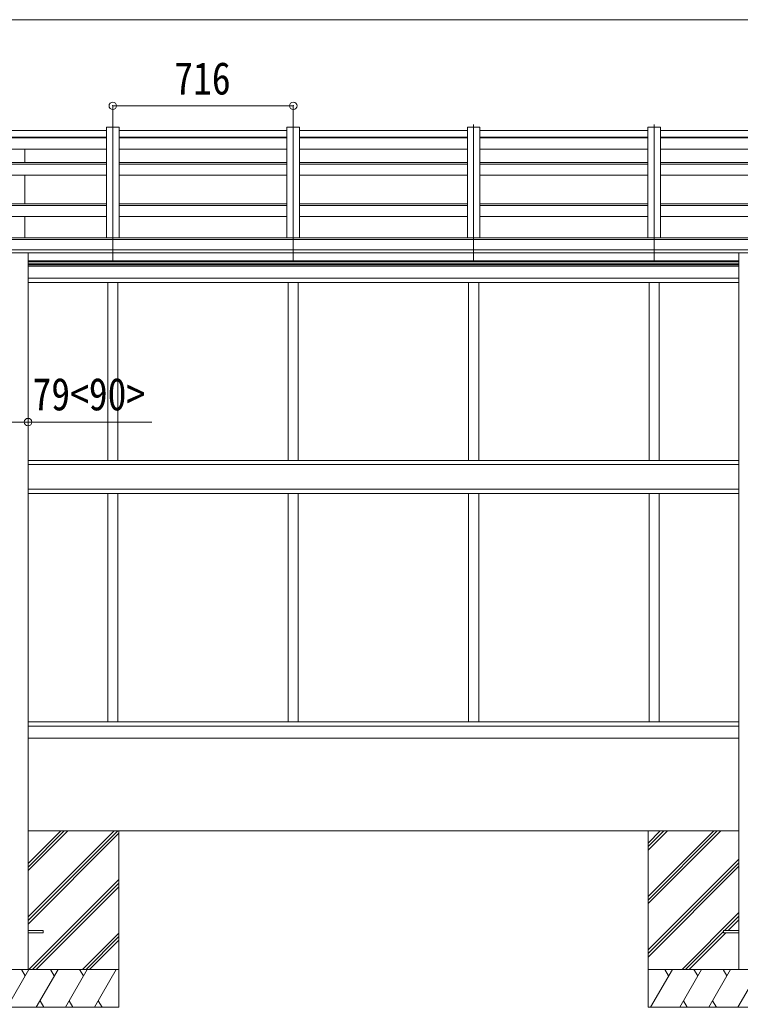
# Model space of a CAD drawing. Units: millimetres at full size, sheet at 1:30; details may follow other scales. Extents: x -8385 to 8479, y -5853 to 5787.
# Drawn here: x 2461 to 5320, y -1561 to 2356 of the extents above; entities that cross this region are included whole.
import ezdxf
from ezdxf.enums import TextEntityAlignment as Align

# ---------------------------------------------------------------- set-up
doc = ezdxf.new("R2010")
doc.units = ezdxf.units.MM
doc.header["$LTSCALE"] = 30
doc.header["$PDMODE"] = 32
doc.header["$PDSIZE"] = 30
for name, color, linetype, lineweight in [('0-0_0', 7, 'Continuous', 9), ('0-1_本体', 4, 'Continuous', 9), ('0-2_部品', 7, 'Continuous', 9), ('0-8_PARTS2', 2, 'Continuous', 9), ('0-A_寸法', 6, 'Continuous', 9), ('1-1_GLASS', 4, 'Continuous', 9)]:
    doc.layers.add(name, color=color, linetype=linetype, lineweight=lineweight)
doc.styles.add('ＭＳ ゴシック', font='')
doc.styles.get('ＭＳ ゴシック').set_extended_font_data('MS Gothic')

msp = doc.modelspace()

# ---------------------------------------------------------------- linework, layer by layer
at = {"layer": '0-0_0'}
for p, q in [((2493.77, -861.11), (5314.77, -861.11)), ((2493.77, -1202.84), (2835.5, -861.11)), ((2493.77, -1216.98), (2849.64, -861.11)), ((2493.77, -1018.99), (2651.65, -861.11)), ((2493.77, -1004.85), (2637.51, -861.11)), ((2493.77, -990.71), (2623.36, -861.11)), ((2854.27, -861.11), (2854.27, -1561.11)), ((4954.27, -861.11), (4954.27, -1561.11)), ((4954.27, -1121.84), (5215, -861.11)), ((4954.27, -1135.98), (5229.14, -861.11)), ((4954.27, -1150.12), (5243.28, -861.11)), ((4954.27, -937.99), (5031.15, -861.11)), ((4954.27, -923.85), (5017.01, -861.11)), ((4954.27, -909.71), (5002.86, -861.11)), ((2493.77, -1231.12), (2854.27, -870.62)), ((4954.27, -1333.97), (5314.77, -973.47)), ((4954.27, -1348.11), (5314.77, -987.61)), ((4954.27, -1362.25), (5314.77, -1001.76)), ((2497.62, -1411.11), (2854.27, -1054.47)), ((2511.77, -1411.11), (2854.27, -1068.61)), ((2525.91, -1411.11), (2854.27, -1082.76)), ((5089.26, -1411.11), (5314.77, -1185.6)), ((5257.91, -1256.6), (5314.77, -1199.75)), ((5272.05, -1256.6), (5314.77, -1213.89)), ((2709.76, -1411.11), (2854.27, -1266.6)), ((2723.9, -1411.11), (2854.27, -1280.74)), ((5103.4, -1411.11), (5254.27, -1260.24)), ((5117.54, -1411.11), (5263.05, -1265.6)), ((2738.04, -1411.11), (2854.27, -1294.89)), ((2854.27, -1411.11), (2054.27, -1411.11)), ((2410.96, -1561.11), (2497.57, -1411.11)), ((2482.57, -1437.09), (2467.57, -1411.11)), ((2526.43, -1561.11), (2613.04, -1411.11)), ((2598.04, -1437.09), (2583.04, -1411.11)), ((2641.9, -1561.11), (2728.51, -1411.11)), ((2698.51, -1411.11), (2713.51, -1437.09)), ((2757.38, -1561.11), (2843.98, -1411.11)), ((5754.27, -1411.11), (4954.27, -1411.11)), ((4964.55, -1561.11), (5051.16, -1411.11)), ((5036.16, -1437.09), (5021.16, -1411.11)), ((5080.02, -1561.11), (5166.63, -1411.11)), ((5151.63, -1437.09), (5136.62, -1411.11)), ((5195.49, -1561.11), (5282.1, -1411.11)), ((5267.1, -1437.09), (5252.1, -1411.11)), ((5310.96, -1561.11), (5397.57, -1411.11)), ((2054.27, -1561.11), (2854.27, -1561.11)), ((2541.43, -1535.13), (2556.43, -1561.11)), ((2656.9, -1535.13), (2671.9, -1561.11)), ((2772.37, -1535.13), (2787.37, -1561.11)), ((4954.27, -1561.11), (5754.27, -1561.11)), ((5095.02, -1535.13), (5110.02, -1561.11)), ((5210.49, -1535.13), (5225.49, -1561.11))]:
    msp.add_line(p, q, dxfattribs=at)
at = {"layer": '0-1_本体'}
for p, q in [((2805.27, 1930.43), (2805.27, 1491.14)), ((2855.27, 1930.43), (2805.27, 1930.43)), ((2855.27, 1930.43), (2855.27, 1491.14)), ((3521.27, 1930.43), (3521.27, 1491.14)), ((3571.27, 1930.43), (3521.27, 1930.43)), ((3571.27, 1930.43), (3571.27, 1491.14)), ((4237.27, 1930.43), (4237.27, 1491.14)), ((4287.27, 1930.43), (4237.27, 1930.43)), ((4287.27, 1930.43), (4287.27, 1491.14)), ((4953.27, 1930.43), (4953.27, 1491.14)), ((5003.27, 1930.43), (4953.27, 1930.43)), ((5003.27, 1930.43), (5003.27, 1491.14)), ((2139.27, 1917.43), (2805.27, 1917.43)), ((2139.27, 1890.71), (2805.27, 1890.71)), ((2139.27, 1888.13), (2805.27, 1888.13)), ((2855.27, 1917.43), (3521.27, 1917.43)), ((2855.27, 1890.71), (3521.27, 1890.71)), ((2855.27, 1888.13), (3521.27, 1888.13)), ((3571.27, 1917.43), (4237.27, 1917.43)), ((3571.27, 1890.71), (4237.27, 1890.71)), ((3571.27, 1888.13), (4237.27, 1888.13)), ((4287.27, 1917.43), (4953.27, 1917.43)), ((4287.27, 1890.71), (4953.27, 1890.71)), ((4287.27, 1888.13), (4953.27, 1888.13)), ((5003.27, 1917.43), (5669.27, 1917.43)), ((5003.27, 1890.71), (5669.27, 1890.71)), ((5003.27, 1888.13), (5669.27, 1888.13)), ((2139.27, 1843.4), (2805.27, 1843.4)), ((2481.77, 1789.66), (2481.77, 1843.4)), ((2855.27, 1843.4), (3521.27, 1843.4)), ((3571.27, 1843.4), (4237.27, 1843.4)), ((4287.27, 1843.4), (4953.27, 1843.4)), ((5003.27, 1843.4), (5669.27, 1843.4)), ((2139.27, 1789.66), (2805.27, 1789.66)), ((2139.27, 1784.1), (2805.27, 1784.1)), ((2855.27, 1789.66), (3521.27, 1789.66)), ((2855.27, 1784.1), (3521.27, 1784.1)), ((3571.27, 1789.66), (4237.27, 1789.66)), ((3571.27, 1784.1), (4237.27, 1784.1)), ((4287.27, 1789.66), (4953.27, 1789.66)), ((4287.27, 1784.1), (4953.27, 1784.1)), ((5003.27, 1789.66), (5669.27, 1789.66)), ((5003.27, 1784.1), (5669.27, 1784.1)), ((2139.27, 1740.1), (2805.27, 1740.1)), ((2481.77, 1626.01), (2481.77, 1740.1)), ((2855.27, 1740.1), (3521.27, 1740.1)), ((3571.27, 1740.1), (4237.27, 1740.1)), ((4287.27, 1740.1), (4953.27, 1740.1)), ((5003.27, 1740.1), (5669.27, 1740.1)), ((2139.27, 1626.01), (2805.27, 1626.01)), ((2139.27, 1619.22), (2805.27, 1619.22)), ((2855.27, 1626.01), (3521.27, 1626.01)), ((2855.27, 1619.22), (3521.27, 1619.22)), ((3571.27, 1626.01), (4237.27, 1626.01)), ((3571.27, 1619.22), (4237.27, 1619.22)), ((4287.27, 1626.01), (4953.27, 1626.01)), ((4287.27, 1619.22), (4953.27, 1619.22)), ((5003.27, 1626.01), (5669.27, 1626.01)), ((5003.27, 1619.22), (5669.27, 1619.22)), ((2139.27, 1575.66), (2805.27, 1575.66)), ((2481.77, 1491.14), (2481.77, 1575.66)), ((2855.27, 1575.66), (3521.27, 1575.66)), ((3571.27, 1575.66), (4237.27, 1575.66)), ((4287.27, 1575.66), (4953.27, 1575.66)), ((5003.27, 1575.66), (5669.27, 1575.66)), ((6380.27, 1491.14), (1428.27, 1491.14)), ((6403.77, 1484.43), (1404.77, 1484.43)), ((1404.77, 1443.21), (6403.77, 1443.21)), ((6403.77, 1431.36), (1404.77, 1431.43)), ((2493.77, 1431.27), (2493.77, -1411.14)), ((5314.77, 1431.27), (5314.77, -1411.14))]:
    msp.add_line(p, q, dxfattribs=at)
at = {"layer": '0-2_部品', "color": 4}
for p, q in [((2493.77, -1256.6), (2554.27, -1256.6)), ((2493.77, -1265.6), (2554.27, -1265.6)), ((2554.27, -1256.6), (2554.27, -1265.6)), ((5254.27, -1256.6), (5314.77, -1256.6)), ((5254.27, -1256.6), (5254.27, -1265.6)), ((5254.27, -1265.6), (5314.77, -1265.6))]:
    msp.add_line(p, q, dxfattribs=at)
at = {"layer": '0-8_PARTS2'}
for p, q in [((2830.27, 1396.43), (2830.27, 1940.27)), ((3546.27, 1396.43), (3546.27, 1940.27)), ((4262.27, 1396.43), (4262.27, 1940.27)), ((4978.27, 1396.43), (4978.27, 1940.27))]:
    msp.add_line(p, q, dxfattribs=at)
at = {"layer": '0-A_寸法'}
for p, q in [((1378.27, 2356.43), (6430.26, 2356.43)), ((2830.27, 2014.99), (2830.27, 1897.39)), ((2830.27, 2014.99), (3546.27, 2014.99)), ((3546.27, 2014.99), (3546.27, 1897.39)), ((2414.77, 760.15), (2493.77, 760.15)), ((2493.77, 760.15), (2984.95, 760.15))]:
    msp.add_line(p, q, dxfattribs=at)
for p in [(2830.27, 2014.99), (3546.27, 2014.99), (2493.77, 760.15)]:
    msp.add_point(p, dxfattribs=at)
at = {"layer": '1-1_GLASS'}
for p, q in [((2493.77, 1400.11), (5314.77, 1400.11)), ((2493.77, 1396.61), (5314.77, 1396.61)), ((2493.77, 1387.61), (5314.77, 1387.61)), ((2493.77, 1384.11), (5314.77, 1384.11)), ((5314.77, 1379.11), (2493.77, 1379.11)), ((2493.77, 1330.61), (5314.77, 1330.61)), ((2493.77, 1314.61), (5314.77, 1314.61)), ((2810.27, 1314.61), (2810.27, 607.61)), ((2850.27, 1314.61), (2850.27, 607.61)), ((3526.27, 1314.61), (3526.27, 607.61)), ((3566.27, 1314.61), (3566.27, 607.61)), ((4242.27, 1314.61), (4242.27, 607.61)), ((4282.27, 1314.61), (4282.27, 607.61)), ((4958.27, 1314.61), (4958.27, 607.61)), ((4998.27, 1314.61), (4998.27, 607.61)), ((2493.77, 607.61), (5314.77, 607.61)), ((2493.77, 591.61), (5314.77, 591.61)), ((2493.77, 493.61), (5314.77, 493.61)), ((2493.77, 477.61), (5314.77, 477.61)), ((2810.27, -429.39), (2810.27, 477.61)), ((2850.27, -429.39), (2850.27, 477.61)), ((3526.27, 477.61), (3526.27, -429.39)), ((3566.27, 477.61), (3566.27, -429.39)), ((4242.27, 477.61), (4242.27, -429.39)), ((4282.27, 477.61), (4282.27, -429.39)), ((4958.27, -429.39), (4958.27, 477.61)), ((4998.27, -429.39), (4998.27, 477.61)), ((2493.77, -429.39), (5314.77, -429.39)), ((2493.77, -445.39), (5314.77, -445.39)), ((2493.77, -493.89), (5314.77, -493.89))]:
    msp.add_line(p, q, dxfattribs=at)

# ---------------------------------------------------------------- texts
at = {"layer": '0-A_寸法', "color": 7, "style": 'ＭＳ ゴシック', "width": 0.85}
for s, p in [('716', (3074.27, 2020.99)), ('79<90>', (2511.36, 768.15))]:
    msp.add_text(s, height=129, dxfattribs=at).set_placement(p, align=Align.BOTTOM_LEFT)

doc.saveas('drawing.dxf')
